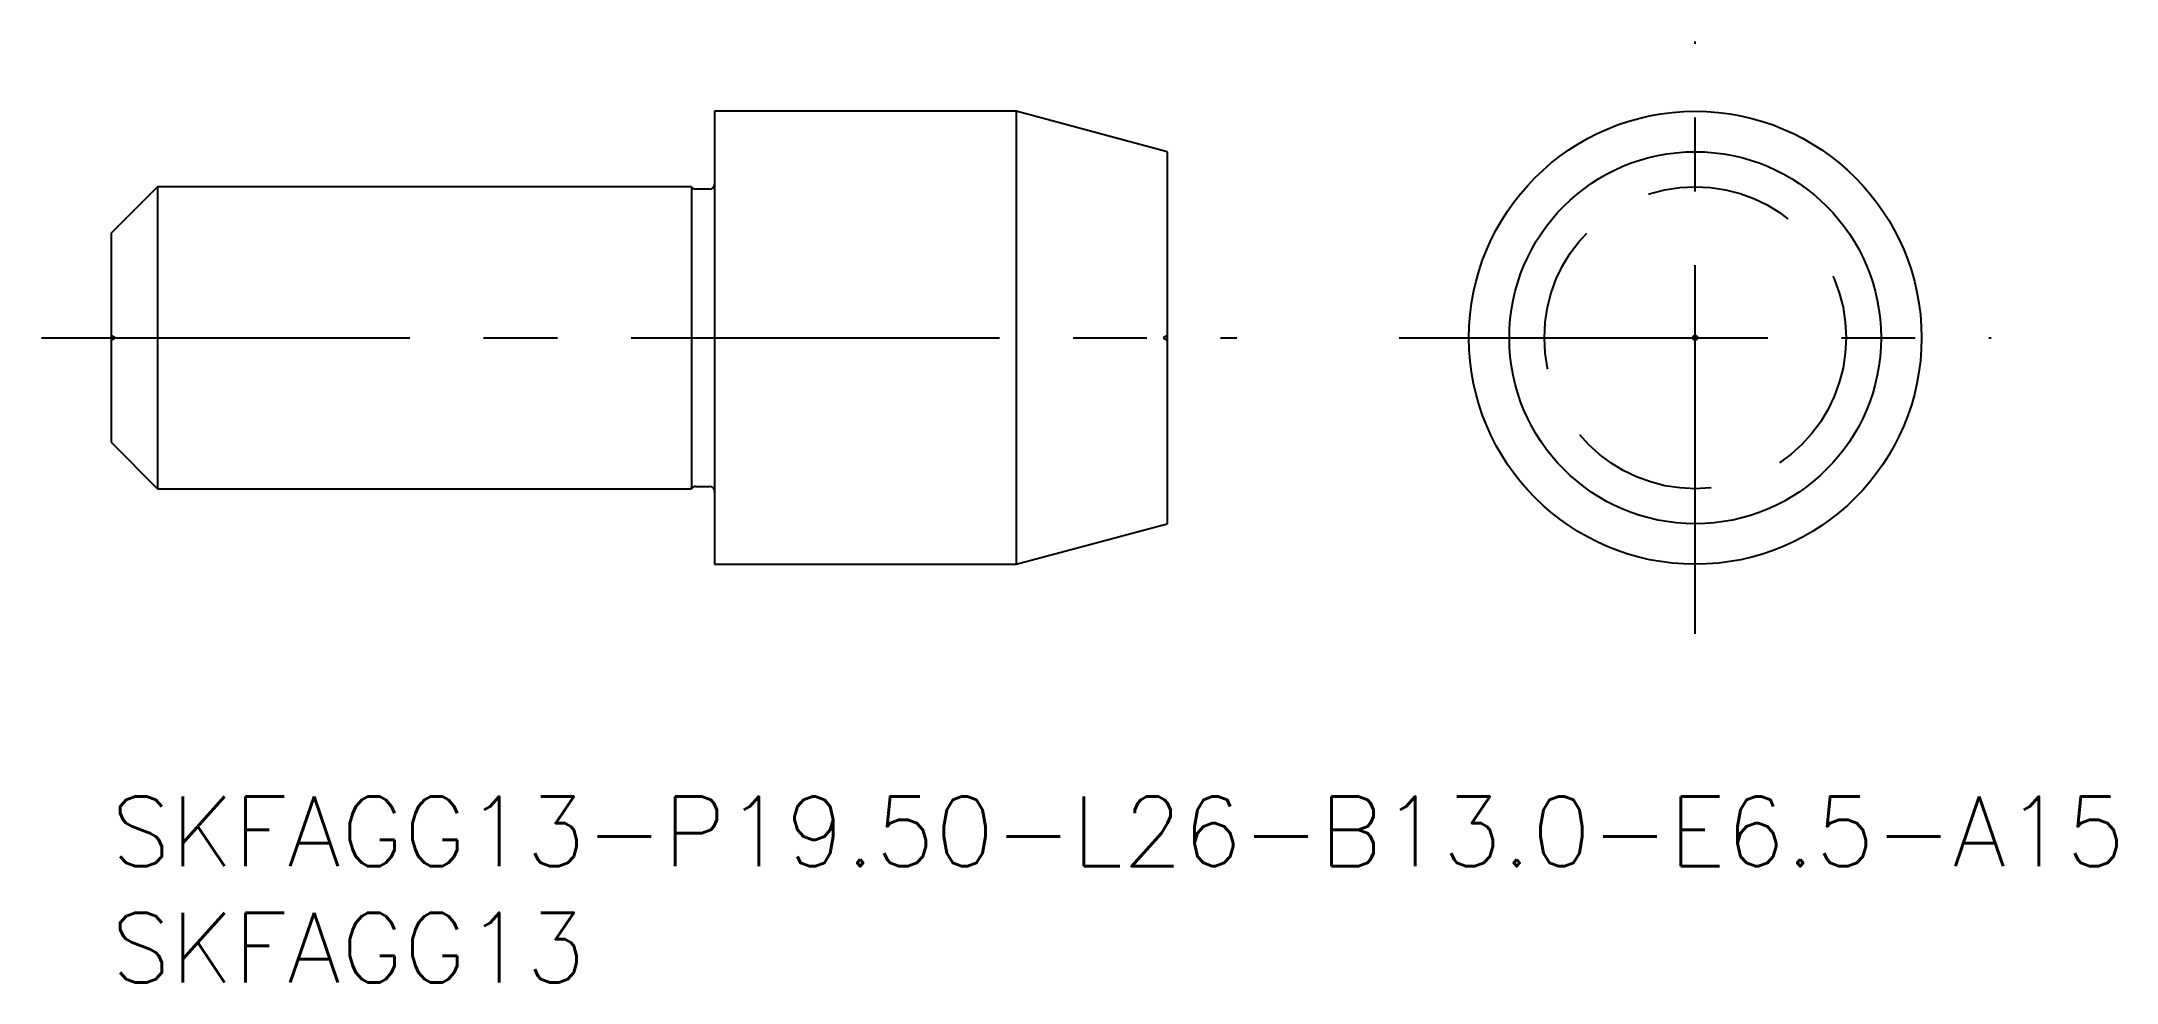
# Model space of a CAD drawing. Extents: x -3 to 86.4, y -8 to 32.5.
import ezdxf

# ---------------------------------------------------------------- set-up
doc = ezdxf.new("R2010")
doc.units = 0
doc.header["$LTSCALE"] = 0.5
doc.linetypes.add('CENTER', pattern=[50.8, 31.75, -6.35, 6.35, -6.35])
doc.linetypes.add('DASHED', pattern=[19.05, 12.7, -6.35])
for name, color, linetype in [('MSM_CENTER', 1, 'CENTER'), ('MSM_CONTINUOUS', 7, 'CONTINUOUS'), ('MSM_DASHED', 4, 'DASHED'), ('MSM_PART_NUMBER', 7, 'CONTINUOUS')]:
    doc.layers.add(name, color=color, linetype=linetype)
doc.styles.get("Standard").update_dxf_attribs({"font": 'txt.shx', "height": 1, "bigfont": 'bigfont.shx'})

# ---------------------------------------------------------------- blocks, each defined once
blk = doc.blocks.new('*U15')
at = {"layer": 'MSM_PART_NUMBER'}
blk.add_text('SKFAGG13-P19.50-L26-B13.0-E6.5-A15', height=3, dxfattribs=at).set_placement((0, -3))
blk = doc.blocks.new('*U16')
at = {"layer": 'MSM_PART_NUMBER'}
blk.add_text('SKFAGG13', height=3, dxfattribs=at).set_placement((0, -8))

msp = doc.modelspace()

# ---------------------------------------------------------------- linework, layer by layer
at = {"layer": 'MSM_CENTER'}
for p, q in [((68.25, 7), (68.25, 32.5)), ((-3, 19.75), (48.5, 19.75)), ((55.5, 19.75), (81, 19.75))]:
    msp.add_line(p, q, dxfattribs=at)
at = {"layer": 'MSM_CONTINUOUS'}
for p, q in [((39, 29.5), (26, 29.5)), ((26, 29.5), (26, 10)), ((45.5, 27.758), (39, 29.5)), ((39, 29.5), (39, 10)), ((45.5, 27.758), (45.5, 11.742)), ((2, 26.25), (0, 24.25)), ((25, 26.25), (2, 26.25)), ((2, 26.25), (2, 13.25)), ((25, 26.25), (25, 13.25)), ((25.8, 26.15), (25.173, 26.15)), ((0, 24.25), (0, 15.25)), ((0, 15.25), (2, 13.25)), ((2, 13.25), (25, 13.25)), ((25.173, 13.35), (25.8, 13.35)), ((39, 10), (45.5, 11.742)), ((26, 10), (39, 10))]:
    msp.add_line(p, q, dxfattribs=at)
for radius in [9.75, 8.008, 0.1]:
    msp.add_circle((68.25, 19.75), radius, dxfattribs=at)
for centre, start, end in [((25.173, 26.35), 210, 270), ((25.8, 26.35), 270, 0), ((25.173, 13.15), 90, 150), ((25.8, 13.15), 0, 90)]:
    msp.add_arc(centre, 0.2, start, end, dxfattribs=at)
at = {"layer": 'MSM_DASHED'}
for p, q in [((0.173, 19.75), (0, 19.85)), ((0, 19.65), (0.173, 19.75)), ((45.5, 19.85), (45.327, 19.75)), ((45.327, 19.75), (45.5, 19.65))]:
    msp.add_line(p, q, dxfattribs=at)
msp.add_circle((68.25, 19.75), 6.5, dxfattribs=at)

# ---------------------------------------------------------------- block references
at = {"layer": 'MSM_CONTINUOUS'}
for name in ['*U15', '*U16']:
    msp.add_blockref(name, (0, 0), dxfattribs=at)

doc.saveas('drawing.dxf')
